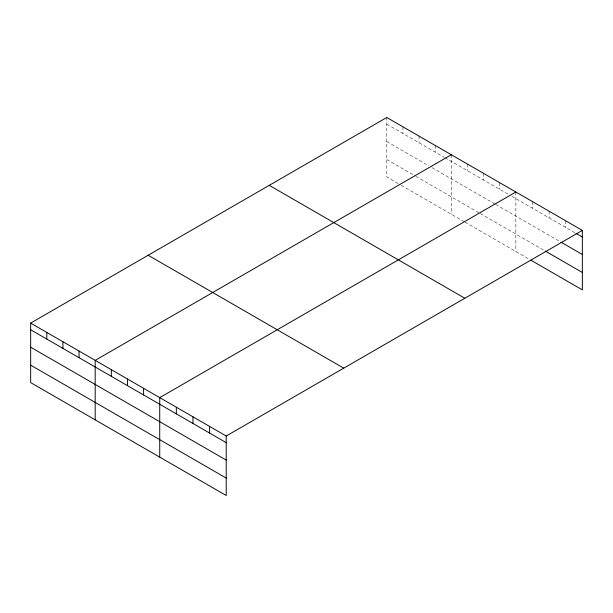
<?xml version="1.0" encoding="UTF-8"?>
<svg xmlns="http://www.w3.org/2000/svg" width="613" height="613" viewBox="0 0 613 613"><rect width="100%" height="100%" fill="white"/><g stroke="black" fill="none" stroke-linecap="round" stroke-linejoin="round"><path stroke-width="0.46" stroke-dasharray="3.06 2.3" d="M398.075 183.509L386.78 176.988L386.78 117.489M386.78 124.132L444.057 157.204M444.869 157.671L508.598 194.459M511.824 196.329L575.224 232.932M386.78 141.572L428.732 165.794M431.958 167.656L494.883 203.983M495.687 204.451L560.182 241.691M386.78 159.549L415.016 175.847M415.829 176.314L479.558 213.109M480.362 213.569L544.352 250.518M401.308 185.371L464.225 221.699M465.037 222.167L529.318 259.276M565.73 220.803L565.73 227.446M549.102 211.209L549.102 217.845M532.482 201.608L532.482 208.251M515.855 192.015L515.855 251.506M499.725 182.697L499.725 189.34M483.588 173.379L483.588 180.023M467.458 164.069L467.458 170.705M451.321 154.752L451.321 214.244M435.184 145.434L435.184 152.078M419.054 136.124L419.054 142.76M402.917 126.807L402.917 133.45"/><path stroke-width="0.92" d="M582.35 230.404L386.78 117.489L30.65 323.105L30.65 382.596L226.22 495.511L226.22 436.012L582.35 230.404L582.35 289.895L530.896 260.188M451.321 154.752L95.184 360.367L95.184 419.859M515.855 192.015L159.725 397.622L159.725 457.122M576.021 233.384L582.35 237.039M560.979 242.143L582.35 254.487M545.149 250.978L582.35 272.456M269.26 185.341L464.823 298.255M148.177 255.253L343.74 368.16M30.65 323.105L226.22 436.012M30.65 329.748L226.22 442.655M30.65 347.188L226.22 460.095M30.65 365.156L226.22 478.063M209.592 426.418L209.592 433.054M192.972 416.817L192.972 423.46M176.345 407.224L176.345 413.859M143.588 388.313L143.588 394.948M127.458 378.995L127.458 385.638M111.321 369.677L111.321 376.321M79.054 351.05L79.054 357.693M62.917 341.732L62.917 348.376M46.787 332.422L46.787 339.058"/></g></svg>
